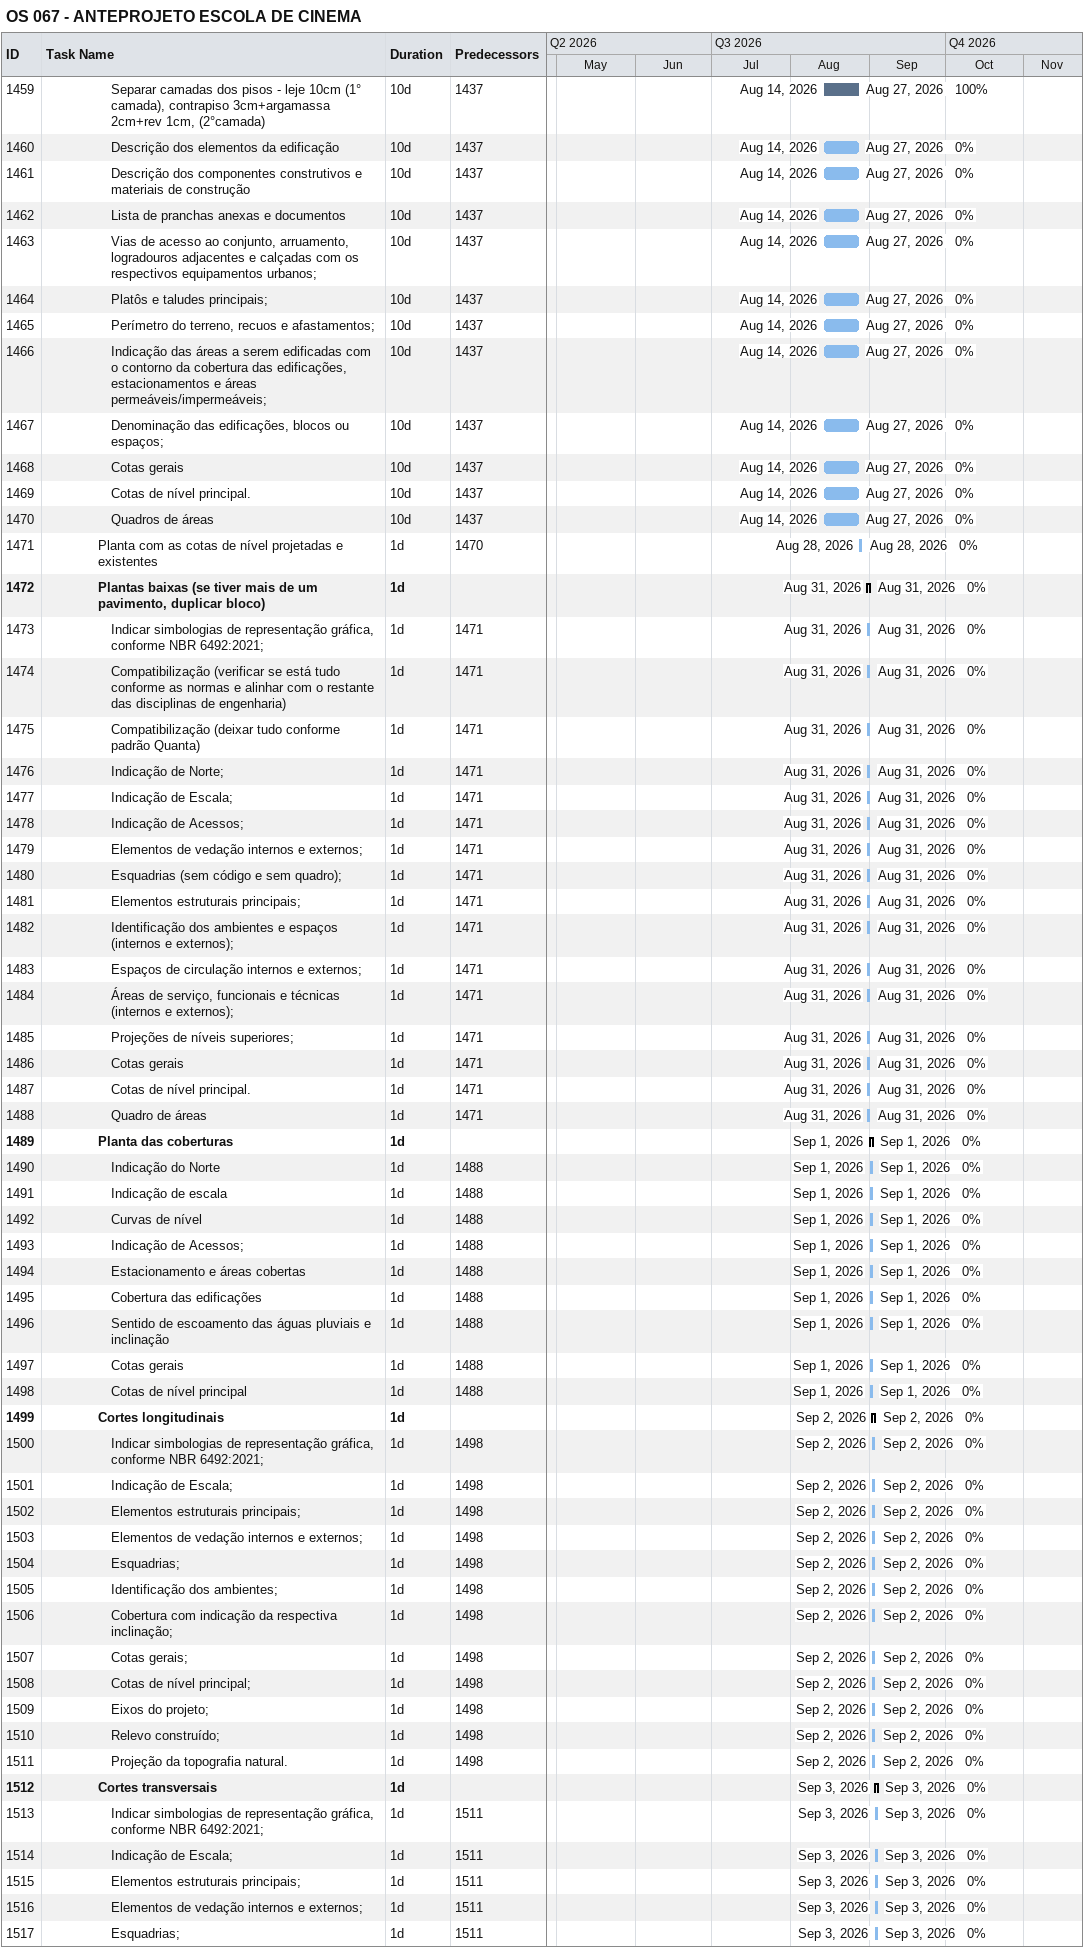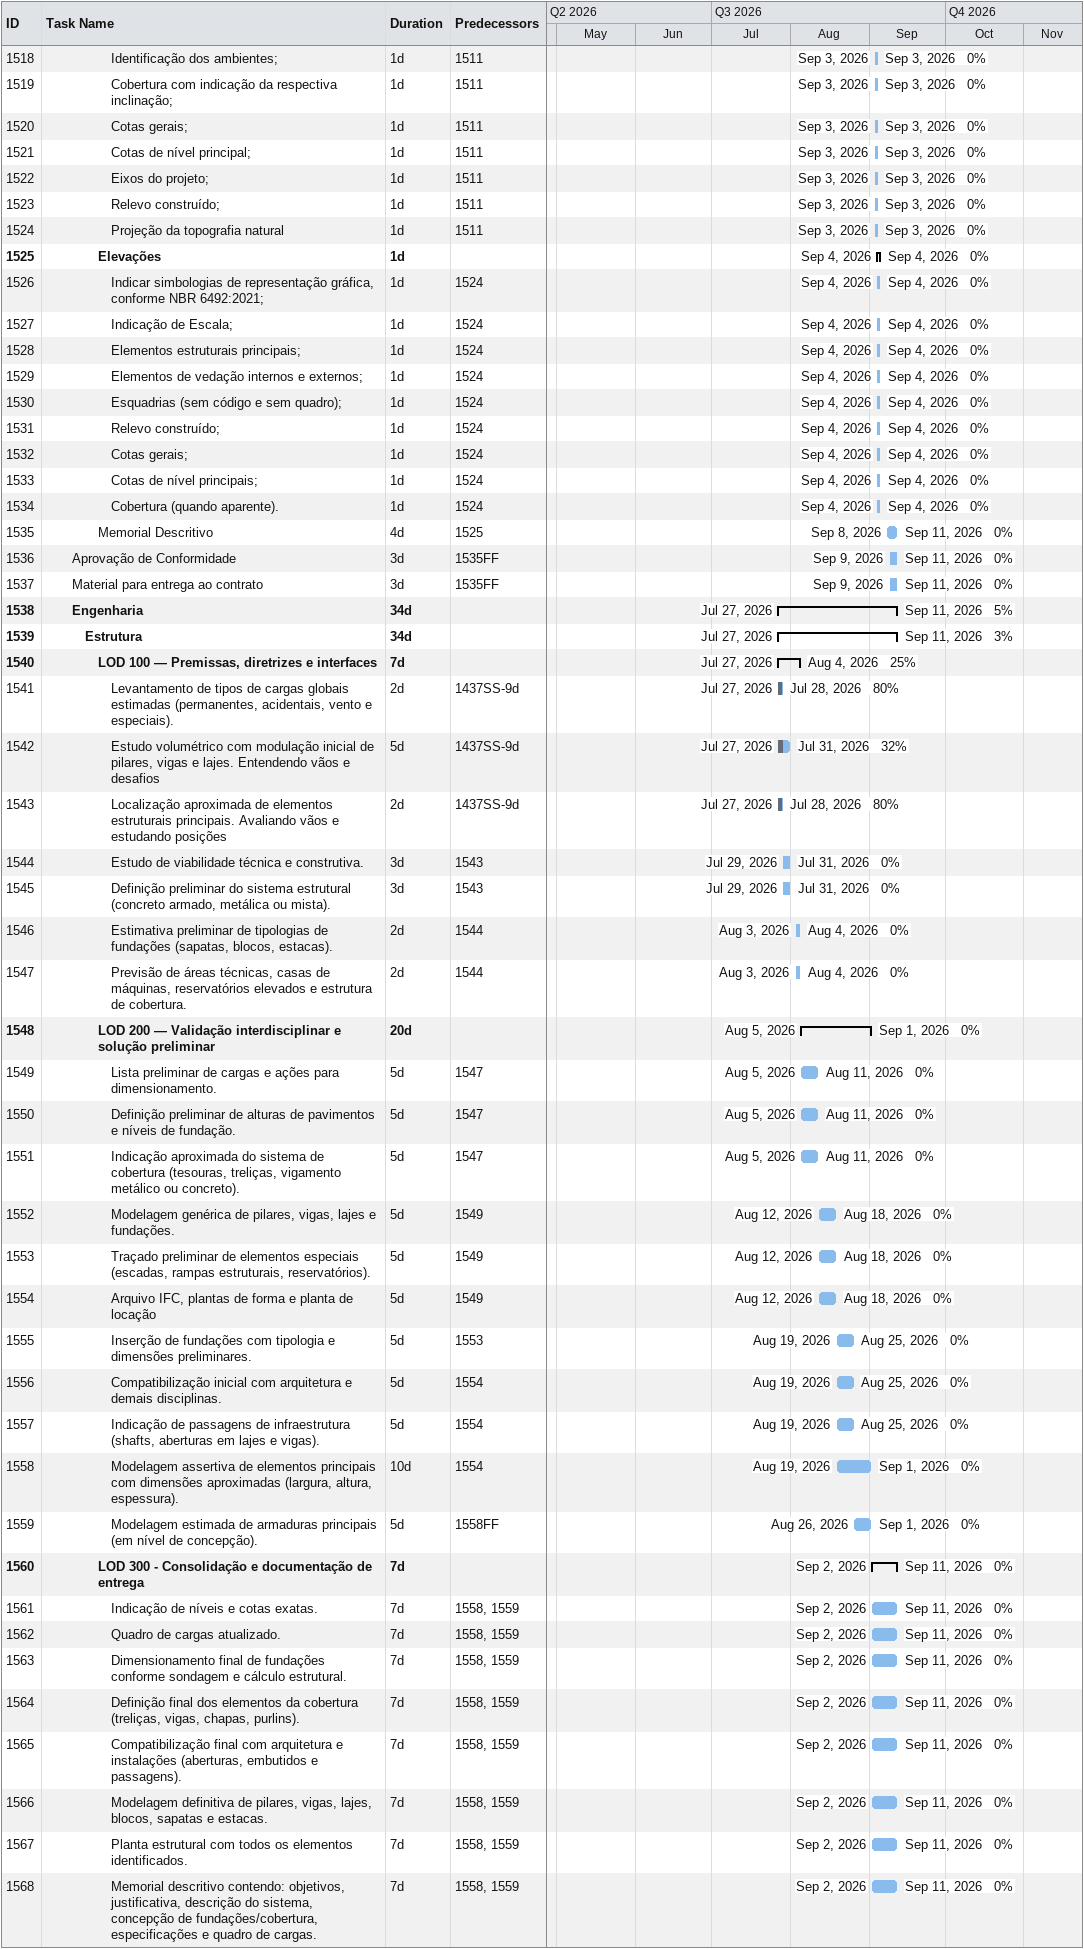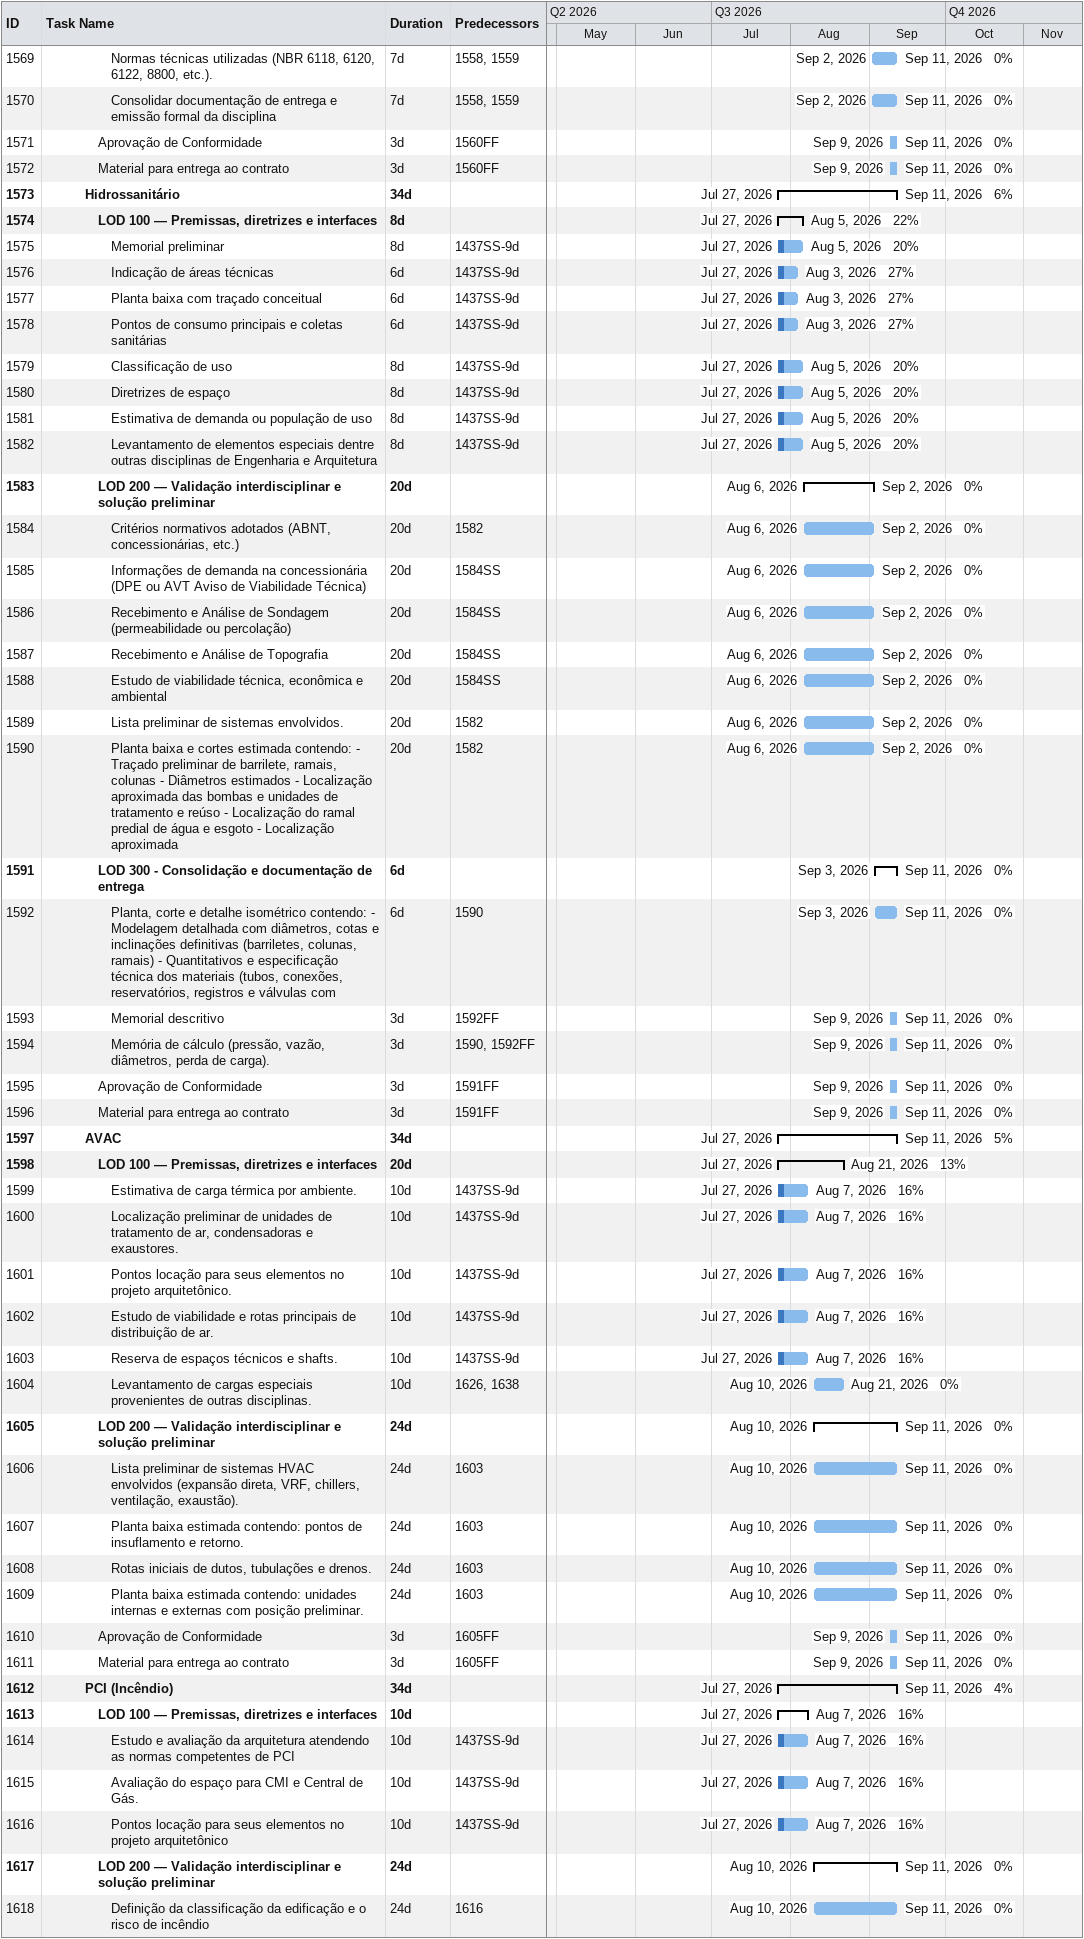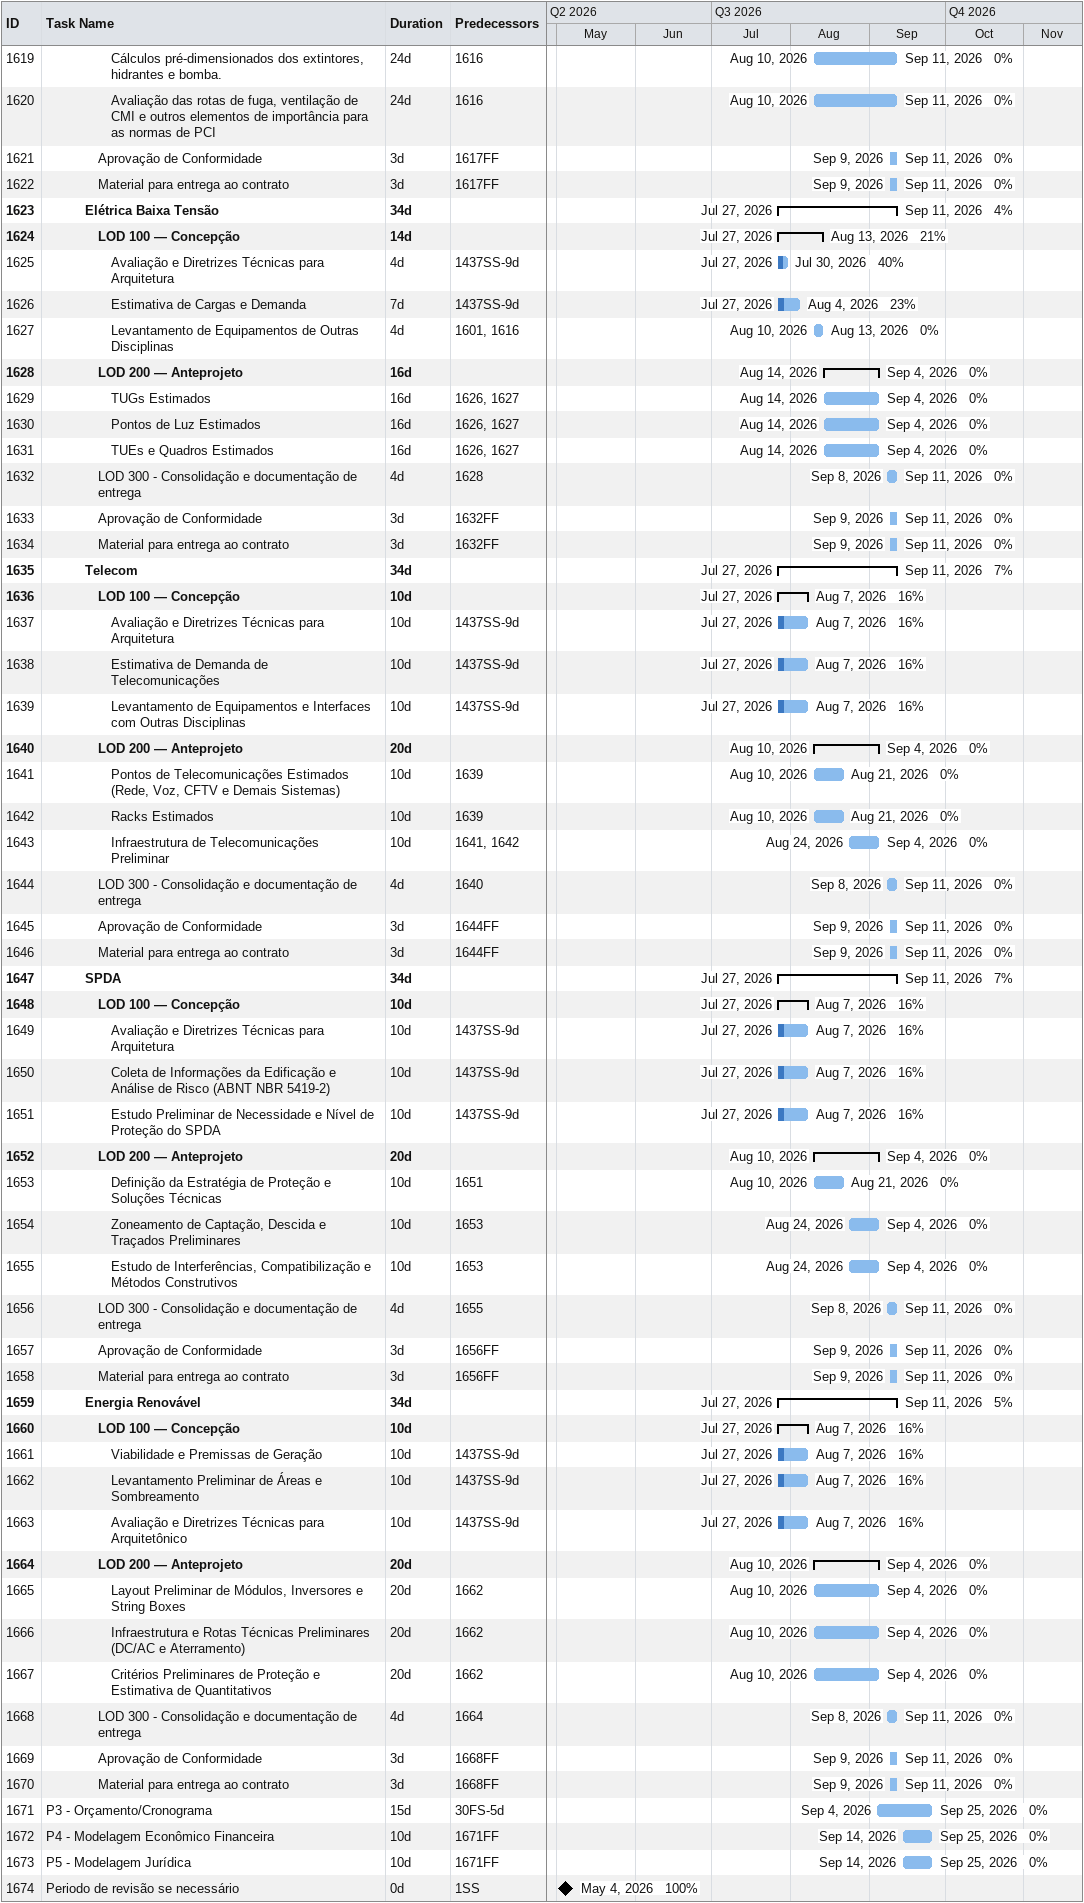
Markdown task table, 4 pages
OS 067 - ANTEPROJETO ESCOLA DE CINEMA

| ID | Level | Task | Duration | Start | Finish | Predecessors | % complete |
|---|---|---|---|---|---|---|---|
| 1459 | 6 | Separar camadas dos pisos - leje 10cm (1° camada), contrapiso 3cm+argamassa 2cm+rev 1cm, (2°camada) | 10d | 2026-08-14 | 2026-08-27 | 1437 | 100 |
| 1460 | 6 | Descrição dos elementos da edificação | 10d | 2026-08-14 | 2026-08-27 | 1437 | 0 |
| 1461 | 6 | Descrição dos componentes construtivos e materiais de construção | 10d | 2026-08-14 | 2026-08-27 | 1437 | 0 |
| 1462 | 6 | Lista de pranchas anexas e documentos | 10d | 2026-08-14 | 2026-08-27 | 1437 | 0 |
| 1463 | 6 | Vias de acesso ao conjunto, arruamento, logradouros adjacentes e calçadas com os respectivos equipamentos urbanos; | 10d | 2026-08-14 | 2026-08-27 | 1437 | 0 |
| 1464 | 6 | Platôs e taludes principais; | 10d | 2026-08-14 | 2026-08-27 | 1437 | 0 |
| 1465 | 6 | Perímetro do terreno, recuos e afastamentos; | 10d | 2026-08-14 | 2026-08-27 | 1437 | 0 |
| 1466 | 6 | Indicação das áreas a serem edificadas com o contorno da cobertura das edificações, estacionamentos e áreas permeáveis/impermeáveis; | 10d | 2026-08-14 | 2026-08-27 | 1437 | 0 |
| 1467 | 6 | Denominação das edificações, blocos ou espaços; | 10d | 2026-08-14 | 2026-08-27 | 1437 | 0 |
| 1468 | 6 | Cotas gerais | 10d | 2026-08-14 | 2026-08-27 | 1437 | 0 |
| 1469 | 6 | Cotas de nível principal. | 10d | 2026-08-14 | 2026-08-27 | 1437 | 0 |
| 1470 | 6 | Quadros de áreas | 10d | 2026-08-14 | 2026-08-27 | 1437 | 0 |
| 1471 | 5 | Planta com as cotas de nível projetadas e existentes | 1d | 2026-08-28 | 2026-08-28 | 1470 | 0 |
| 1472 | 5 | **Plantas baixas (se tiver mais de um pavimento, duplicar bloco)** | 1d | 2026-08-31 | 2026-08-31 |  | 0 |
| 1473 | 6 | Indicar simbologias de representação gráfica, conforme NBR 6492:2021; | 1d | 2026-08-31 | 2026-08-31 | 1471 | 0 |
| 1474 | 6 | Compatibilização (verificar se está tudo conforme as normas e alinhar com o restante das disciplinas de engenharia) | 1d | 2026-08-31 | 2026-08-31 | 1471 | 0 |
| 1475 | 6 | Compatibilização (deixar tudo conforme padrão Quanta) | 1d | 2026-08-31 | 2026-08-31 | 1471 | 0 |
| 1476 | 6 | Indicação de Norte; | 1d | 2026-08-31 | 2026-08-31 | 1471 | 0 |
| 1477 | 6 | Indicação de Escala; | 1d | 2026-08-31 | 2026-08-31 | 1471 | 0 |
| 1478 | 6 | Indicação de Acessos; | 1d | 2026-08-31 | 2026-08-31 | 1471 | 0 |
| 1479 | 6 | Elementos de vedação internos e externos; | 1d | 2026-08-31 | 2026-08-31 | 1471 | 0 |
| 1480 | 6 | Esquadrias (sem código e sem quadro); | 1d | 2026-08-31 | 2026-08-31 | 1471 | 0 |
| 1481 | 6 | Elementos estruturais principais; | 1d | 2026-08-31 | 2026-08-31 | 1471 | 0 |
| 1482 | 6 | Identificação dos ambientes e espaços (internos e externos); | 1d | 2026-08-31 | 2026-08-31 | 1471 | 0 |
| 1483 | 6 | Espaços de circulação internos e externos; | 1d | 2026-08-31 | 2026-08-31 | 1471 | 0 |
| 1484 | 6 | Áreas de serviço, funcionais e técnicas (internos e externos); | 1d | 2026-08-31 | 2026-08-31 | 1471 | 0 |
| 1485 | 6 | Projeções de níveis superiores; | 1d | 2026-08-31 | 2026-08-31 | 1471 | 0 |
| 1486 | 6 | Cotas gerais | 1d | 2026-08-31 | 2026-08-31 | 1471 | 0 |
| 1487 | 6 | Cotas de nível principal. | 1d | 2026-08-31 | 2026-08-31 | 1471 | 0 |
| 1488 | 6 | Quadro de áreas | 1d | 2026-08-31 | 2026-08-31 | 1471 | 0 |
| 1489 | 5 | **Planta das coberturas** | 1d | 2026-09-01 | 2026-09-01 |  | 0 |
| 1490 | 6 | Indicação do Norte | 1d | 2026-09-01 | 2026-09-01 | 1488 | 0 |
| 1491 | 6 | Indicação de escala | 1d | 2026-09-01 | 2026-09-01 | 1488 | 0 |
| 1492 | 6 | Curvas de nível | 1d | 2026-09-01 | 2026-09-01 | 1488 | 0 |
| 1493 | 6 | Indicação de Acessos; | 1d | 2026-09-01 | 2026-09-01 | 1488 | 0 |
| 1494 | 6 | Estacionamento e áreas cobertas | 1d | 2026-09-01 | 2026-09-01 | 1488 | 0 |
| 1495 | 6 | Cobertura das edificações | 1d | 2026-09-01 | 2026-09-01 | 1488 | 0 |
| 1496 | 6 | Sentido de escoamento das águas pluviais e inclinação | 1d | 2026-09-01 | 2026-09-01 | 1488 | 0 |
| 1497 | 6 | Cotas gerais | 1d | 2026-09-01 | 2026-09-01 | 1488 | 0 |
| 1498 | 6 | Cotas de nível principal | 1d | 2026-09-01 | 2026-09-01 | 1488 | 0 |
| 1499 | 5 | **Cortes longitudinais** | 1d | 2026-09-02 | 2026-09-02 |  | 0 |
| 1500 | 6 | Indicar simbologias de representação gráfica, conforme NBR 6492:2021; | 1d | 2026-09-02 | 2026-09-02 | 1498 | 0 |
| 1501 | 6 | Indicação de Escala; | 1d | 2026-09-02 | 2026-09-02 | 1498 | 0 |
| 1502 | 6 | Elementos estruturais principais; | 1d | 2026-09-02 | 2026-09-02 | 1498 | 0 |
| 1503 | 6 | Elementos de vedação internos e externos; | 1d | 2026-09-02 | 2026-09-02 | 1498 | 0 |
| 1504 | 6 | Esquadrias; | 1d | 2026-09-02 | 2026-09-02 | 1498 | 0 |
| 1505 | 6 | Identificação dos ambientes; | 1d | 2026-09-02 | 2026-09-02 | 1498 | 0 |
| 1506 | 6 | Cobertura com indicação da respectiva inclinação; | 1d | 2026-09-02 | 2026-09-02 | 1498 | 0 |
| 1507 | 6 | Cotas gerais; | 1d | 2026-09-02 | 2026-09-02 | 1498 | 0 |
| 1508 | 6 | Cotas de nível principal; | 1d | 2026-09-02 | 2026-09-02 | 1498 | 0 |
| 1509 | 6 | Eixos do projeto; | 1d | 2026-09-02 | 2026-09-02 | 1498 | 0 |
| 1510 | 6 | Relevo construído; | 1d | 2026-09-02 | 2026-09-02 | 1498 | 0 |
| 1511 | 6 | Projeção da topografia natural. | 1d | 2026-09-02 | 2026-09-02 | 1498 | 0 |
| 1512 | 5 | **Cortes transversais** | 1d | 2026-09-03 | 2026-09-03 |  | 0 |
| 1513 | 6 | Indicar simbologias de representação gráfica, conforme NBR 6492:2021; | 1d | 2026-09-03 | 2026-09-03 | 1511 | 0 |
| 1514 | 6 | Indicação de Escala; | 1d | 2026-09-03 | 2026-09-03 | 1511 | 0 |
| 1515 | 6 | Elementos estruturais principais; | 1d | 2026-09-03 | 2026-09-03 | 1511 | 0 |
| 1516 | 6 | Elementos de vedação internos e externos; | 1d | 2026-09-03 | 2026-09-03 | 1511 | 0 |
| 1517 | 6 | Esquadrias; | 1d | 2026-09-03 | 2026-09-03 | 1511 | 0 |
| 1518 | 6 | Identificação dos ambientes; | 1d | 2026-09-03 | 2026-09-03 | 1511 | 0 |
| 1519 | 6 | Cobertura com indicação da respectiva inclinação; | 1d | 2026-09-03 | 2026-09-03 | 1511 | 0 |
| 1520 | 6 | Cotas gerais; | 1d | 2026-09-03 | 2026-09-03 | 1511 | 0 |
| 1521 | 6 | Cotas de nível principal; | 1d | 2026-09-03 | 2026-09-03 | 1511 | 0 |
| 1522 | 6 | Eixos do projeto; | 1d | 2026-09-03 | 2026-09-03 | 1511 | 0 |
| 1523 | 6 | Relevo construído; | 1d | 2026-09-03 | 2026-09-03 | 1511 | 0 |
| 1524 | 6 | Projeção da topografia natural | 1d | 2026-09-03 | 2026-09-03 | 1511 | 0 |
| 1525 | 5 | **Elevações** | 1d | 2026-09-04 | 2026-09-04 |  | 0 |
| 1526 | 6 | Indicar simbologias de representação gráfica, conforme NBR 6492:2021; | 1d | 2026-09-04 | 2026-09-04 | 1524 | 0 |
| 1527 | 6 | Indicação de Escala; | 1d | 2026-09-04 | 2026-09-04 | 1524 | 0 |
| 1528 | 6 | Elementos estruturais principais; | 1d | 2026-09-04 | 2026-09-04 | 1524 | 0 |
| 1529 | 6 | Elementos de vedação internos e externos; | 1d | 2026-09-04 | 2026-09-04 | 1524 | 0 |
| 1530 | 6 | Esquadrias (sem código e sem quadro); | 1d | 2026-09-04 | 2026-09-04 | 1524 | 0 |
| 1531 | 6 | Relevo construído; | 1d | 2026-09-04 | 2026-09-04 | 1524 | 0 |
| 1532 | 6 | Cotas gerais; | 1d | 2026-09-04 | 2026-09-04 | 1524 | 0 |
| 1533 | 6 | Cotas de nível principais; | 1d | 2026-09-04 | 2026-09-04 | 1524 | 0 |
| 1534 | 6 | Cobertura (quando aparente). | 1d | 2026-09-04 | 2026-09-04 | 1524 | 0 |
| 1535 | 5 | Memorial Descritivo | 4d | 2026-09-08 | 2026-09-11 | 1525 | 0 |
| 1536 | 3 | Aprovação de Conformidade | 3d | 2026-09-09 | 2026-09-11 | 1535FF | 0 |
| 1537 | 3 | Material para entrega ao contrato | 3d | 2026-09-09 | 2026-09-11 | 1535FF | 0 |
| 1538 | 3 | **Engenharia** | 34d | 2026-07-27 | 2026-09-11 |  | 5 |
| 1539 | 4 | **Estrutura** | 34d | 2026-07-27 | 2026-09-11 |  | 3 |
| 1540 | 5 | **LOD 100 — Premissas, diretrizes e interfaces** | 7d | 2026-07-27 | 2026-08-04 |  | 25 |
| 1541 | 6 | Levantamento de tipos de cargas globais estimadas (permanentes, acidentais, vento e especiais). | 2d | 2026-07-27 | 2026-07-28 | 1437SS-9d | 80 |
| 1542 | 6 | Estudo volumétrico com modulação inicial de pilares, vigas e lajes. Entendendo vãos e desafios | 5d | 2026-07-27 | 2026-07-31 | 1437SS-9d | 32 |
| 1543 | 6 | Localização aproximada de elementos estruturais principais. Avaliando vãos e estudando posições | 2d | 2026-07-27 | 2026-07-28 | 1437SS-9d | 80 |
| 1544 | 6 | Estudo de viabilidade técnica e construtiva. | 3d | 2026-07-29 | 2026-07-31 | 1543 | 0 |
| 1545 | 6 | Definição preliminar do sistema estrutural (concreto armado, metálica ou mista). | 3d | 2026-07-29 | 2026-07-31 | 1543 | 0 |
| 1546 | 6 | Estimativa preliminar de tipologias de fundações (sapatas, blocos, estacas). | 2d | 2026-08-03 | 2026-08-04 | 1544 | 0 |
| 1547 | 6 | Previsão de áreas técnicas, casas de máquinas, reservatórios elevados e estrutura de cobertura. | 2d | 2026-08-03 | 2026-08-04 | 1544 | 0 |
| 1548 | 5 | **LOD 200 — Validação interdisciplinar e solução preliminar** | 20d | 2026-08-05 | 2026-09-01 |  | 0 |
| 1549 | 6 | Lista preliminar de cargas e ações para dimensionamento. | 5d | 2026-08-05 | 2026-08-11 | 1547 | 0 |
| 1550 | 6 | Definição preliminar de alturas de pavimentos e níveis de fundação. | 5d | 2026-08-05 | 2026-08-11 | 1547 | 0 |
| 1551 | 6 | Indicação aproximada do sistema de cobertura (tesouras, treliças, vigamento metálico ou concreto). | 5d | 2026-08-05 | 2026-08-11 | 1547 | 0 |
| 1552 | 6 | Modelagem genérica de pilares, vigas, lajes e fundações. | 5d | 2026-08-12 | 2026-08-18 | 1549 | 0 |
| 1553 | 6 | Traçado preliminar de elementos especiais (escadas, rampas estruturais, reservatórios). | 5d | 2026-08-12 | 2026-08-18 | 1549 | 0 |
| 1554 | 6 | Arquivo IFC, plantas de forma e planta de locação | 5d | 2026-08-12 | 2026-08-18 | 1549 | 0 |
| 1555 | 6 | Inserção de fundações com tipologia e dimensões preliminares. | 5d | 2026-08-19 | 2026-08-25 | 1553 | 0 |
| 1556 | 6 | Compatibilização inicial com arquitetura e demais disciplinas. | 5d | 2026-08-19 | 2026-08-25 | 1554 | 0 |
| 1557 | 6 | Indicação de passagens de infraestrutura (shafts, aberturas em lajes e vigas). | 5d | 2026-08-19 | 2026-08-25 | 1554 | 0 |
| 1558 | 6 | Modelagem assertiva de elementos principais com dimensões aproximadas (largura, altura, espessura). | 10d | 2026-08-19 | 2026-09-01 | 1554 | 0 |
| 1559 | 6 | Modelagem estimada de armaduras principais (em nível de concepção). | 5d | 2026-08-26 | 2026-09-01 | 1558FF | 0 |
| 1560 | 5 | **LOD 300 - Consolidação e documentação de entrega** | 7d | 2026-09-02 | 2026-09-11 |  | 0 |
| 1561 | 6 | Indicação de níveis e cotas exatas. | 7d | 2026-09-02 | 2026-09-11 | 1558, 1559 | 0 |
| 1562 | 6 | Quadro de cargas atualizado. | 7d | 2026-09-02 | 2026-09-11 | 1558, 1559 | 0 |
| 1563 | 6 | Dimensionamento final de fundações conforme sondagem e cálculo estrutural. | 7d | 2026-09-02 | 2026-09-11 | 1558, 1559 | 0 |
| 1564 | 6 | Definição final dos elementos da cobertura (treliças, vigas, chapas, purlins). | 7d | 2026-09-02 | 2026-09-11 | 1558, 1559 | 0 |
| 1565 | 6 | Compatibilização final com arquitetura e instalações (aberturas, embutidos e passagens). | 7d | 2026-09-02 | 2026-09-11 | 1558, 1559 | 0 |
| 1566 | 6 | Modelagem definitiva de pilares, vigas, lajes, blocos, sapatas e estacas. | 7d | 2026-09-02 | 2026-09-11 | 1558, 1559 | 0 |
| 1567 | 6 | Planta estrutural com todos os elementos identificados. | 7d | 2026-09-02 | 2026-09-11 | 1558, 1559 | 0 |
| 1568 | 6 | Memorial descritivo contendo: objetivos, justificativa, descrição do sistema, concepção de fundações/cobertura, especificações e quadro de cargas. | 7d | 2026-09-02 | 2026-09-11 | 1558, 1559 | 0 |
| 1569 | 6 | Normas técnicas utilizadas (NBR 6118, 6120, 6122, 8800, etc.). | 7d | 2026-09-02 | 2026-09-11 | 1558, 1559 | 0 |
| 1570 | 6 | Consolidar documentação de entrega e emissão formal da disciplina | 7d | 2026-09-02 | 2026-09-11 | 1558, 1559 | 0 |
| 1571 | 5 | Aprovação de Conformidade | 3d | 2026-09-09 | 2026-09-11 | 1560FF | 0 |
| 1572 | 5 | Material para entrega ao contrato | 3d | 2026-09-09 | 2026-09-11 | 1560FF | 0 |
| 1573 | 4 | **Hidrossanitário** | 34d | 2026-07-27 | 2026-09-11 |  | 6 |
| 1574 | 5 | **LOD 100 — Premissas, diretrizes e interfaces** | 8d | 2026-07-27 | 2026-08-05 |  | 22 |
| 1575 | 6 | Memorial preliminar | 8d | 2026-07-27 | 2026-08-05 | 1437SS-9d | 20 |
| 1576 | 6 | Indicação de áreas técnicas | 6d | 2026-07-27 | 2026-08-03 | 1437SS-9d | 27 |
| 1577 | 6 | Planta baixa com traçado conceitual | 6d | 2026-07-27 | 2026-08-03 | 1437SS-9d | 27 |
| 1578 | 6 | Pontos de consumo principais e coletas sanitárias | 6d | 2026-07-27 | 2026-08-03 | 1437SS-9d | 27 |
| 1579 | 6 | Classificação de uso | 8d | 2026-07-27 | 2026-08-05 | 1437SS-9d | 20 |
| 1580 | 6 | Diretrizes de espaço | 8d | 2026-07-27 | 2026-08-05 | 1437SS-9d | 20 |
| 1581 | 6 | Estimativa de demanda ou população de uso | 8d | 2026-07-27 | 2026-08-05 | 1437SS-9d | 20 |
| 1582 | 6 | Levantamento de elementos especiais dentre outras disciplinas de Engenharia e Arquitetura | 8d | 2026-07-27 | 2026-08-05 | 1437SS-9d | 20 |
| 1583 | 5 | **LOD 200 — Validação interdisciplinar e solução preliminar** | 20d | 2026-08-06 | 2026-09-02 |  | 0 |
| 1584 | 6 | Critérios normativos adotados (ABNT, concessionárias, etc.) | 20d | 2026-08-06 | 2026-09-02 | 1582 | 0 |
| 1585 | 6 | Informações de demanda na concessionária (DPE ou AVT Aviso de Viabilidade Técnica) | 20d | 2026-08-06 | 2026-09-02 | 1584SS | 0 |
| 1586 | 6 | Recebimento e Análise de Sondagem (permeabilidade ou percolação) | 20d | 2026-08-06 | 2026-09-02 | 1584SS | 0 |
| 1587 | 6 | Recebimento e Análise de Topografia | 20d | 2026-08-06 | 2026-09-02 | 1584SS | 0 |
| 1588 | 6 | Estudo de viabilidade técnica, econômica e ambiental | 20d | 2026-08-06 | 2026-09-02 | 1584SS | 0 |
| 1589 | 6 | Lista preliminar de sistemas envolvidos. | 20d | 2026-08-06 | 2026-09-02 | 1582 | 0 |
| 1590 | 6 | Planta baixa e cortes estimada contendo: - Traçado preliminar de barrilete, ramais, colunas - Diâmetros estimados - Localização aproximada das bombas e unidades de tratamento e reúso - Localização do ramal predial de água e esgoto - Localização aproximada | 20d | 2026-08-06 | 2026-09-02 | 1582 | 0 |
| 1591 | 5 | **LOD 300 - Consolidação e documentação de entrega** | 6d | 2026-09-03 | 2026-09-11 |  | 0 |
| 1592 | 6 | Planta, corte e detalhe isométrico contendo: - Modelagem detalhada com diâmetros, cotas e inclinações definitivas (barriletes, colunas, ramais) - Quantitativos e especificação técnica dos materiais (tubos, conexões, reservatórios, registros e válvulas com | 6d | 2026-09-03 | 2026-09-11 | 1590 | 0 |
| 1593 | 6 | Memorial descritivo | 3d | 2026-09-09 | 2026-09-11 | 1592FF | 0 |
| 1594 | 6 | Memória de cálculo (pressão, vazão, diâmetros, perda de carga). | 3d | 2026-09-09 | 2026-09-11 | 1590, 1592FF | 0 |
| 1595 | 5 | Aprovação de Conformidade | 3d | 2026-09-09 | 2026-09-11 | 1591FF | 0 |
| 1596 | 5 | Material para entrega ao contrato | 3d | 2026-09-09 | 2026-09-11 | 1591FF | 0 |
| 1597 | 4 | **AVAC** | 34d | 2026-07-27 | 2026-09-11 |  | 5 |
| 1598 | 5 | **LOD 100 — Premissas, diretrizes e interfaces** | 20d | 2026-07-27 | 2026-08-21 |  | 13 |
| 1599 | 6 | Estimativa de carga térmica por ambiente. | 10d | 2026-07-27 | 2026-08-07 | 1437SS-9d | 16 |
| 1600 | 6 | Localização preliminar de unidades de tratamento de ar, condensadoras e exaustores. | 10d | 2026-07-27 | 2026-08-07 | 1437SS-9d | 16 |
| 1601 | 6 | Pontos locação para seus elementos no projeto arquitetônico. | 10d | 2026-07-27 | 2026-08-07 | 1437SS-9d | 16 |
| 1602 | 6 | Estudo de viabilidade e rotas principais de distribuição de ar. | 10d | 2026-07-27 | 2026-08-07 | 1437SS-9d | 16 |
| 1603 | 6 | Reserva de espaços técnicos e shafts. | 10d | 2026-07-27 | 2026-08-07 | 1437SS-9d | 16 |
| 1604 | 6 | Levantamento de cargas especiais provenientes de outras disciplinas. | 10d | 2026-08-10 | 2026-08-21 | 1626, 1638 | 0 |
| 1605 | 5 | **LOD 200 — Validação interdisciplinar e solução preliminar** | 24d | 2026-08-10 | 2026-09-11 |  | 0 |
| 1606 | 6 | Lista preliminar de sistemas HVAC envolvidos (expansão direta, VRF, chillers, ventilação, exaustão). | 24d | 2026-08-10 | 2026-09-11 | 1603 | 0 |
| 1607 | 6 | Planta baixa estimada contendo: pontos de insuflamento e retorno. | 24d | 2026-08-10 | 2026-09-11 | 1603 | 0 |
| 1608 | 6 | Rotas iniciais de dutos, tubulações e drenos. | 24d | 2026-08-10 | 2026-09-11 | 1603 | 0 |
| 1609 | 6 | Planta baixa estimada contendo: unidades internas e externas com posição preliminar. | 24d | 2026-08-10 | 2026-09-11 | 1603 | 0 |
| 1610 | 5 | Aprovação de Conformidade | 3d | 2026-09-09 | 2026-09-11 | 1605FF | 0 |
| 1611 | 5 | Material para entrega ao contrato | 3d | 2026-09-09 | 2026-09-11 | 1605FF | 0 |
| 1612 | 4 | **PCI (Incêndio)** | 34d | 2026-07-27 | 2026-09-11 |  | 4 |
| 1613 | 5 | **LOD 100 — Premissas, diretrizes e interfaces** | 10d | 2026-07-27 | 2026-08-07 |  | 16 |
| 1614 | 6 | Estudo e avaliação da arquitetura atendendo as normas competentes de PCI | 10d | 2026-07-27 | 2026-08-07 | 1437SS-9d | 16 |
| 1615 | 6 | Avaliação do espaço para CMI e Central de Gás. | 10d | 2026-07-27 | 2026-08-07 | 1437SS-9d | 16 |
| 1616 | 6 | Pontos locação para seus elementos no projeto arquitetônico | 10d | 2026-07-27 | 2026-08-07 | 1437SS-9d | 16 |
| 1617 | 5 | **LOD 200 — Validação interdisciplinar e solução preliminar** | 24d | 2026-08-10 | 2026-09-11 |  | 0 |
| 1618 | 6 | Definição da classificação da edificação e o risco de incêndio | 24d | 2026-08-10 | 2026-09-11 | 1616 | 0 |
| 1619 | 6 | Cálculos pré-dimensionados dos extintores, hidrantes e bomba. | 24d | 2026-08-10 | 2026-09-11 | 1616 | 0 |
| 1620 | 6 | Avaliação das rotas de fuga, ventilação de CMI e outros elementos de importância para as normas de PCI | 24d | 2026-08-10 | 2026-09-11 | 1616 | 0 |
| 1621 | 5 | Aprovação de Conformidade | 3d | 2026-09-09 | 2026-09-11 | 1617FF | 0 |
| 1622 | 5 | Material para entrega ao contrato | 3d | 2026-09-09 | 2026-09-11 | 1617FF | 0 |
| 1623 | 4 | **Elétrica Baixa Tensão** | 34d | 2026-07-27 | 2026-09-11 |  | 4 |
| 1624 | 5 | **LOD 100 — Concepção** | 14d | 2026-07-27 | 2026-08-13 |  | 21 |
| 1625 | 6 | Avaliação e Diretrizes Técnicas para Arquitetura | 4d | 2026-07-27 | 2026-07-30 | 1437SS-9d | 40 |
| 1626 | 6 | Estimativa de Cargas e Demanda | 7d | 2026-07-27 | 2026-08-04 | 1437SS-9d | 23 |
| 1627 | 6 | Levantamento de Equipamentos de Outras Disciplinas | 4d | 2026-08-10 | 2026-08-13 | 1601, 1616 | 0 |
| 1628 | 5 | **LOD 200 — Anteprojeto** | 16d | 2026-08-14 | 2026-09-04 |  | 0 |
| 1629 | 6 | TUGs Estimados | 16d | 2026-08-14 | 2026-09-04 | 1626, 1627 | 0 |
| 1630 | 6 | Pontos de Luz Estimados | 16d | 2026-08-14 | 2026-09-04 | 1626, 1627 | 0 |
| 1631 | 6 | TUEs e Quadros Estimados | 16d | 2026-08-14 | 2026-09-04 | 1626, 1627 | 0 |
| 1632 | 5 | LOD 300 - Consolidação e documentação de entrega | 4d | 2026-09-08 | 2026-09-11 | 1628 | 0 |
| 1633 | 5 | Aprovação de Conformidade | 3d | 2026-09-09 | 2026-09-11 | 1632FF | 0 |
| 1634 | 5 | Material para entrega ao contrato | 3d | 2026-09-09 | 2026-09-11 | 1632FF | 0 |
| 1635 | 4 | **Telecom** | 34d | 2026-07-27 | 2026-09-11 |  | 7 |
| 1636 | 5 | **LOD 100 — Concepção** | 10d | 2026-07-27 | 2026-08-07 |  | 16 |
| 1637 | 6 | Avaliação e Diretrizes Técnicas para Arquitetura | 10d | 2026-07-27 | 2026-08-07 | 1437SS-9d | 16 |
| 1638 | 6 | Estimativa de Demanda de Telecomunicações | 10d | 2026-07-27 | 2026-08-07 | 1437SS-9d | 16 |
| 1639 | 6 | Levantamento de Equipamentos e Interfaces com Outras Disciplinas | 10d | 2026-07-27 | 2026-08-07 | 1437SS-9d | 16 |
| 1640 | 5 | **LOD 200 — Anteprojeto** | 20d | 2026-08-10 | 2026-09-04 |  | 0 |
| 1641 | 6 | Pontos de Telecomunicações Estimados (Rede, Voz, CFTV e Demais Sistemas) | 10d | 2026-08-10 | 2026-08-21 | 1639 | 0 |
| 1642 | 6 | Racks Estimados | 10d | 2026-08-10 | 2026-08-21 | 1639 | 0 |
| 1643 | 6 | Infraestrutura de Telecomunicações Preliminar | 10d | 2026-08-24 | 2026-09-04 | 1641, 1642 | 0 |
| 1644 | 5 | LOD 300 - Consolidação e documentação de entrega | 4d | 2026-09-08 | 2026-09-11 | 1640 | 0 |
| 1645 | 5 | Aprovação de Conformidade | 3d | 2026-09-09 | 2026-09-11 | 1644FF | 0 |
| 1646 | 5 | Material para entrega ao contrato | 3d | 2026-09-09 | 2026-09-11 | 1644FF | 0 |
| 1647 | 4 | **SPDA** | 34d | 2026-07-27 | 2026-09-11 |  | 7 |
| 1648 | 5 | **LOD 100 — Concepção** | 10d | 2026-07-27 | 2026-08-07 |  | 16 |
| 1649 | 6 | Avaliação e Diretrizes Técnicas para Arquitetura | 10d | 2026-07-27 | 2026-08-07 | 1437SS-9d | 16 |
| 1650 | 6 | Coleta de Informações da Edificação e Análise de Risco (ABNT NBR 5419-2) | 10d | 2026-07-27 | 2026-08-07 | 1437SS-9d | 16 |
| 1651 | 6 | Estudo Preliminar de Necessidade e Nível de Proteção do SPDA | 10d | 2026-07-27 | 2026-08-07 | 1437SS-9d | 16 |
| 1652 | 5 | **LOD 200 — Anteprojeto** | 20d | 2026-08-10 | 2026-09-04 |  | 0 |
| 1653 | 6 | Definição da Estratégia de Proteção e Soluções Técnicas | 10d | 2026-08-10 | 2026-08-21 | 1651 | 0 |
| 1654 | 6 | Zoneamento de Captação, Descida e Traçados Preliminares | 10d | 2026-08-24 | 2026-09-04 | 1653 | 0 |
| 1655 | 6 | Estudo de Interferências, Compatibilização e Métodos Construtivos | 10d | 2026-08-24 | 2026-09-04 | 1653 | 0 |
| 1656 | 5 | LOD 300 - Consolidação e documentação de entrega | 4d | 2026-09-08 | 2026-09-11 | 1655 | 0 |
| 1657 | 5 | Aprovação de Conformidade | 3d | 2026-09-09 | 2026-09-11 | 1656FF | 0 |
| 1658 | 5 | Material para entrega ao contrato | 3d | 2026-09-09 | 2026-09-11 | 1656FF | 0 |
| 1659 | 4 | **Energia Renovável** | 34d | 2026-07-27 | 2026-09-11 |  | 5 |
| 1660 | 5 | **LOD 100 — Concepção** | 10d | 2026-07-27 | 2026-08-07 |  | 16 |
| 1661 | 6 | Viabilidade e Premissas de Geração | 10d | 2026-07-27 | 2026-08-07 | 1437SS-9d | 16 |
| 1662 | 6 | Levantamento Preliminar de Áreas e Sombreamento | 10d | 2026-07-27 | 2026-08-07 | 1437SS-9d | 16 |
| 1663 | 6 | Avaliação e Diretrizes Técnicas para Arquitetônico | 10d | 2026-07-27 | 2026-08-07 | 1437SS-9d | 16 |
| 1664 | 5 | **LOD 200 — Anteprojeto** | 20d | 2026-08-10 | 2026-09-04 |  | 0 |
| 1665 | 6 | Layout Preliminar de Módulos, Inversores e String Boxes | 20d | 2026-08-10 | 2026-09-04 | 1662 | 0 |
| 1666 | 6 | Infraestrutura e Rotas Técnicas Preliminares (DC/AC e Aterramento) | 20d | 2026-08-10 | 2026-09-04 | 1662 | 0 |
| 1667 | 6 | Critérios Preliminares de Proteção e Estimativa de Quantitativos | 20d | 2026-08-10 | 2026-09-04 | 1662 | 0 |
| 1668 | 5 | LOD 300 - Consolidação e documentação de entrega | 4d | 2026-09-08 | 2026-09-11 | 1664 | 0 |
| 1669 | 5 | Aprovação de Conformidade | 3d | 2026-09-09 | 2026-09-11 | 1668FF | 0 |
| 1670 | 5 | Material para entrega ao contrato | 3d | 2026-09-09 | 2026-09-11 | 1668FF | 0 |
| 1671 | 1 | P3 - Orçamento/Cronograma | 15d | 2026-09-04 | 2026-09-25 | 30FS-5d | 0 |
| 1672 | 1 | P4 - Modelagem Econômico Financeira | 10d | 2026-09-14 | 2026-09-25 | 1671FF | 0 |
| 1673 | 1 | P5 - Modelagem Jurídica | 10d | 2026-09-14 | 2026-09-25 | 1671FF | 0 |
| 1674 | 1 | Periodo de revisão se necessário | 0d | 2026-05-04 | 2026-05-04 | 1SS | 100 |
